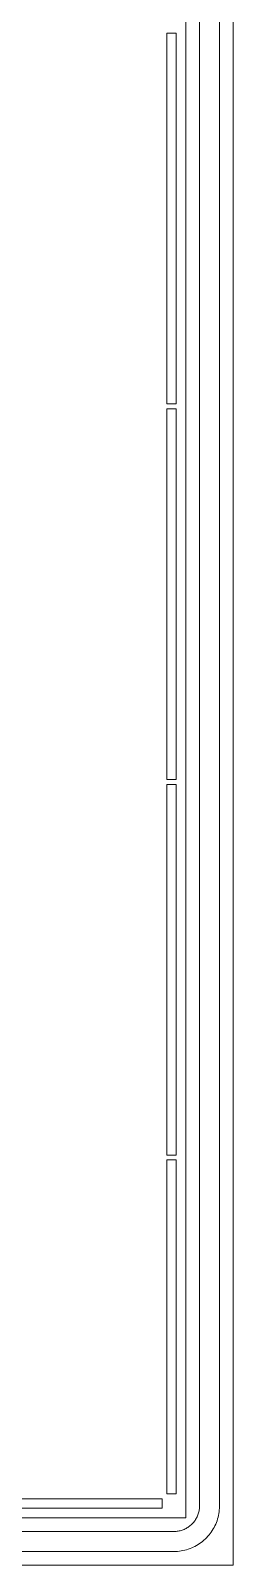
# Model space of a CAD drawing. Header units: millimetres. Extents: x 79795 to 317870, y -36033 to 97293.
# Drawn here: x 197292 to 197718, y 15540 to 18767 of the extents above; entities that cross this region are included whole.
import ezdxf

# ---------------------------------------------------------------- set-up
doc = ezdxf.new("R2010")
doc.units = ezdxf.units.MM
doc.header["$MEASUREMENT"] = 0
doc.layers.add('CSM-STL-XX-ZZ-M3-A-XXXX-00001_detached _19_04_21__rvt-1-Level 4$0$A-FLOR-HRAL', color=7, linetype='CONTINUOUS', lineweight=9)

msp = doc.modelspace()

# ---------------------------------------------------------------- linework, layer by layer
at = {"layer": 'CSM-STL-XX-ZZ-M3-A-XXXX-00001_detached _19_04_21__rvt-1-Level 4$0$A-FLOR-HRAL'}
for p, q in [((197718.3, 15539.8), (197718.3, 23574.8)), ((197618.3, 23474.8), (197618.3, 15639.8)), ((197647.3, 23449.8), (197647.3, 15664.8)), ((197689.3, 15664.8), (197689.3, 23449.8)), ((197578.3, 18762.3), (197578.3, 17982.3)), ((197598.3, 18762.3), (197578.3, 18762.3)), ((197598.3, 17982.3), (197598.3, 18762.3)), ((197578.3, 17982.3), (197598.3, 17982.3)), ((197578.3, 17972.3), (197578.3, 17192.3)), ((197598.3, 17972.3), (197578.3, 17972.3)), ((197598.3, 17192.3), (197598.3, 17972.3)), ((197578.3, 17192.3), (197598.3, 17192.3)), ((197598.3, 17182.3), (197578.3, 17182.3)), ((197578.3, 17182.3), (197578.3, 16402.3)), ((197598.3, 16402.3), (197598.3, 17182.3)), ((197578.3, 16402.3), (197598.3, 16402.3)), ((197578.3, 16392.3), (197578.3, 15689.8)), ((197598.3, 16392.3), (197578.3, 16392.3)), ((197598.3, 15689.8), (197598.3, 16392.3)), ((197578.3, 15689.8), (197598.3, 15689.8)), ((197568.3, 15679.8), (196965.8, 15679.8)), ((196965.8, 15659.8), (197568.3, 15659.8)), ((197568.3, 15659.8), (197568.3, 15679.8)), ((197618.3, 15639.8), (189983.3, 15639.8)), ((197593.3, 15610.8), (190008.3, 15610.8)), ((190008.3, 15568.8), (197593.3, 15568.8)), ((189883.3, 15539.8), (197718.3, 15539.8))]:
    msp.add_line(p, q, dxfattribs=at)
at = {"layer": 'CSM-STL-XX-ZZ-M3-A-XXXX-00001_detached _19_04_21__rvt-1-Level 4$0$A-FLOR-HRAL', "flags": 128}
for points in [[(197593.3, 15568.8), (197597.2, 15568.9), (197601, 15569.1), (197604.8, 15569.5), (197608.6, 15570.1), (197612.4, 15570.7), (197616.2, 15571.6), (197619.9, 15572.6), (197623.5, 15573.7), (197627.2, 15575), (197630.7, 15576.4), (197634.2, 15578), (197637.7, 15579.7), (197641, 15581.5), (197644.3, 15583.5), (197647.5, 15585.6), (197650.7, 15587.8), (197653.7, 15590.2), (197656.6, 15592.7), (197659.5, 15595.2), (197662.2, 15597.9), (197664.8, 15600.8), (197667.3, 15603.7), (197669.7, 15606.7), (197672, 15609.8), (197674.1, 15613), (197676.1, 15616.2), (197678, 15619.6), (197679.7, 15623), (197681.3, 15626.5), (197682.8, 15630), (197684.1, 15633.6), (197685.3, 15637.3), (197686.3, 15641), (197687.2, 15644.7), (197687.9, 15648.5), (197688.5, 15652.3), (197688.9, 15656.1), (197689.2, 15660), (197689.3, 15663.8), (197689.3, 15664.8)], [(197647.3, 15664.8), (197647.3, 15662.7), (197647.2, 15660.5), (197646.9, 15658.4), (197646.6, 15656.2), (197646.3, 15654.1), (197645.8, 15652), (197645.2, 15649.9), (197644.6, 15647.8), (197643.9, 15645.8), (197643.1, 15643.8), (197642.2, 15641.8), (197641.2, 15639.9), (197640.2, 15638), (197639.1, 15636.1), (197637.9, 15634.3), (197636.6, 15632.6), (197635.3, 15630.9), (197633.9, 15629.2), (197632.5, 15627.6), (197631, 15626.1), (197629.4, 15624.6), (197627.7, 15623.2), (197626, 15621.9), (197624.3, 15620.6), (197622.5, 15619.4), (197620.7, 15618.3), (197618.8, 15617.2), (197616.9, 15616.2), (197614.9, 15615.3), (197612.9, 15614.5), (197610.9, 15613.8), (197608.8, 15613.1), (197606.7, 15612.5), (197604.6, 15612), (197602.5, 15611.6), (197600.4, 15611.3), (197598.2, 15611), (197596.1, 15610.9), (197593.9, 15610.8), (197593.3, 15610.8)]]:
    msp.add_lwpolyline(points, dxfattribs=at)

doc.saveas('drawing.dxf')
